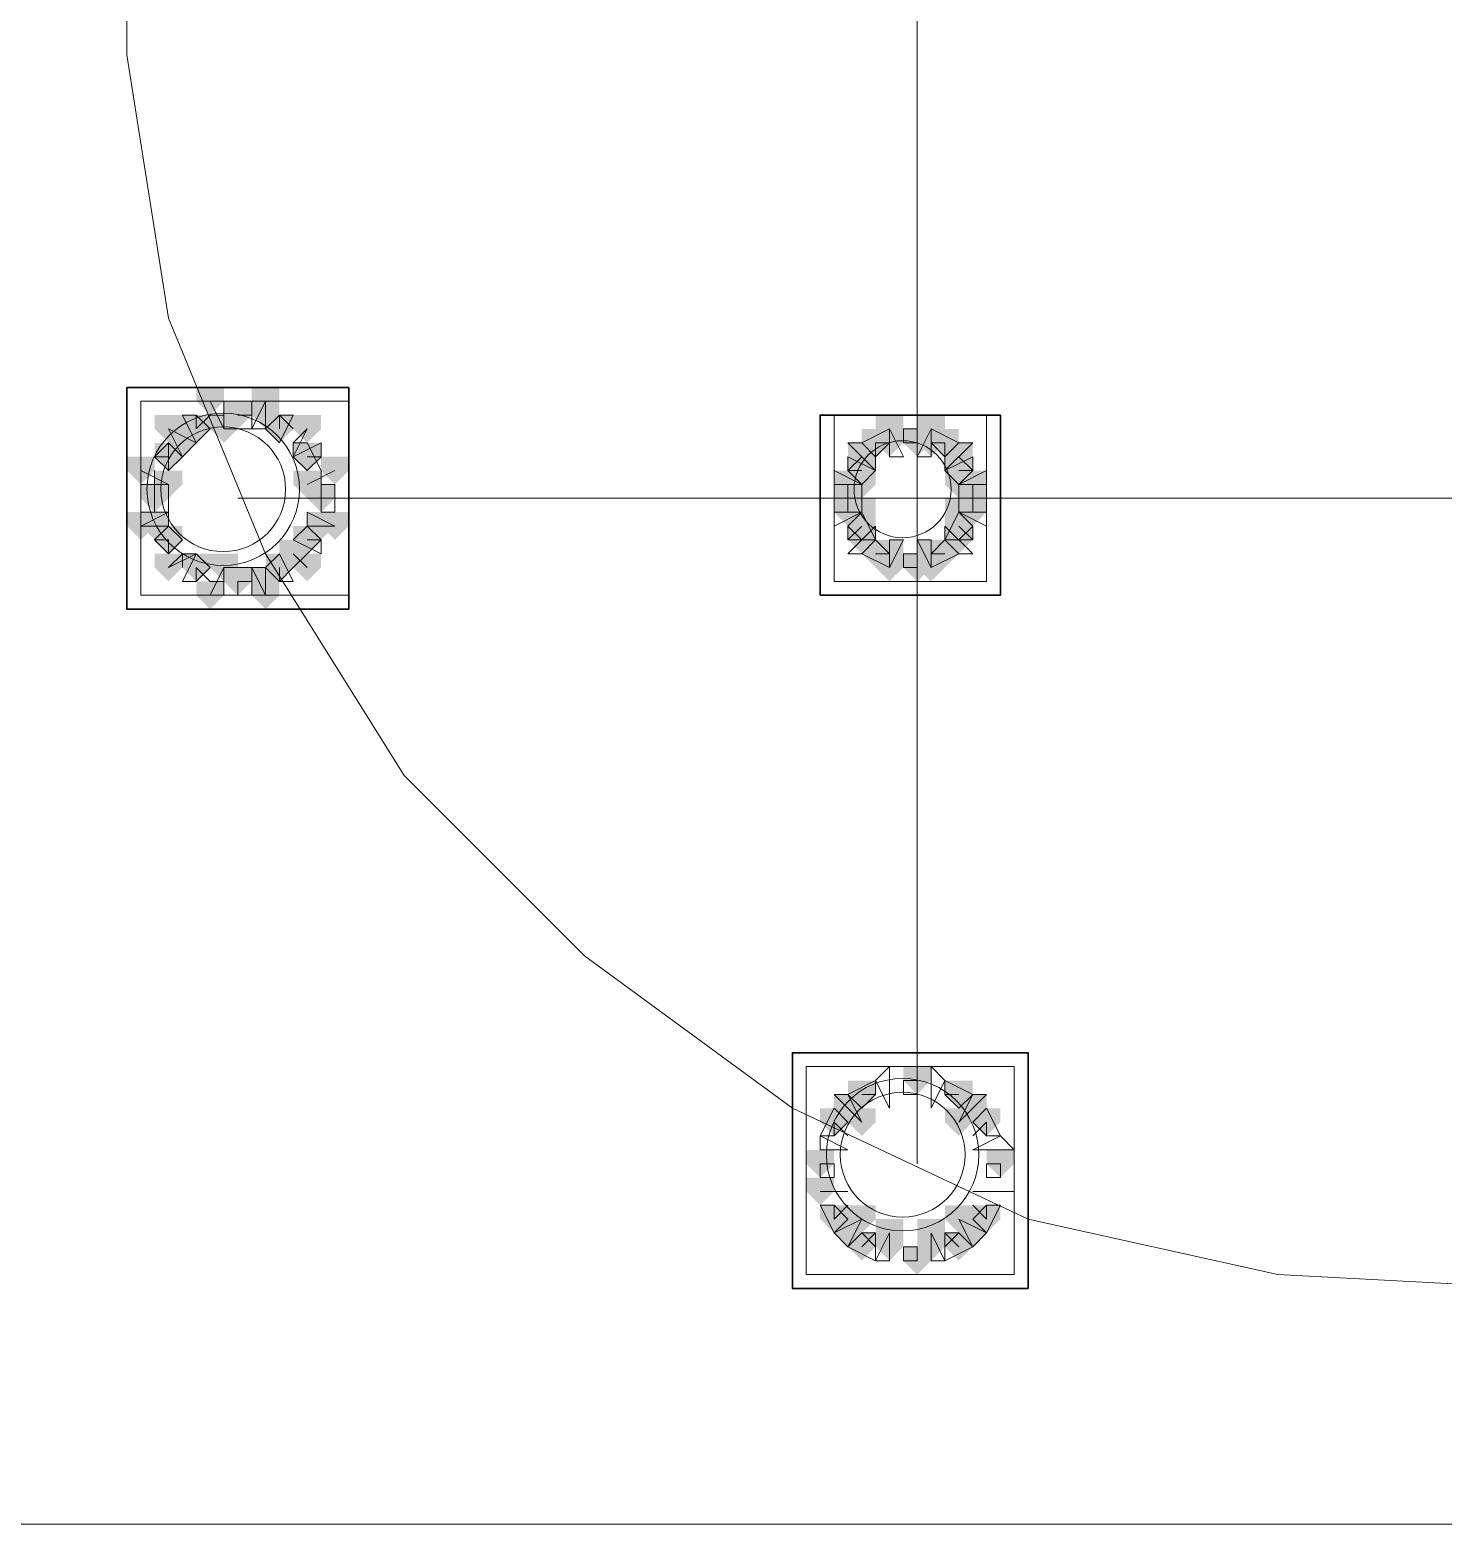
# Model space of a CAD drawing. Header units: millimetres. Extents: x 2315 to 4619, y 1334 to 1897.
# Drawn here: x 3787.65 to 3793.88, y 1534.67 to 1541.26 of the extents above; entities that cross this region are included whole.
import ezdxf

# ---------------------------------------------------------------- set-up
doc = ezdxf.new("R2010")
doc.units = ezdxf.units.MM
doc.linetypes.add('PDF_IMPORT', pattern=[1, 0.8, -0.2])
for name, color, linetype, true_color in [('PDF_10', 7, 'Continuous', 0x00b85c), ('PDF_AXIS', 7, 'Continuous', 0x00b85c), ('PDF_柱构件', 7, 'Continuous', 0x00b85c), ('PDF_转运站初步方案', 7, 'Continuous', 0x00b85c)]:
    doc.layers.add(name, color=color, linetype=linetype, true_color=true_color)
doc.layers.add('PDF_中心线层', color=1, linetype='Continuous')
doc.layers.add('PDF_粗实线层', color=7, linetype='Continuous')

msp = doc.modelspace()

# ---------------------------------------------------------------- hatches: boundary and pattern name
at = {"layer": 'PDF_10', "transparency": 33554559}
for points in [[(3788.5662, 1539.6195), (3788.5051, 1539.6195), (3788.5051, 1539.5584), (3788.5662, 1539.4974), (3788.6273, 1539.5584), (3788.6273, 1539.6195)], [(3788.5662, 1539.6195), (3788.5051, 1539.6195), (3788.5051, 1539.5584), (3788.5662, 1539.4974), (3788.6273, 1539.5584), (3788.6273, 1539.6195)], [(3788.5662, 1539.6195), (3788.5051, 1539.6195), (3788.5051, 1539.5584), (3788.5662, 1539.4974), (3788.6273, 1539.5584), (3788.6273, 1539.6195)], [(3788.383, 1539.5584), (3788.3219, 1539.5584), (3788.3219, 1539.4974), (3788.383, 1539.4363), (3788.4441, 1539.4974), (3788.4441, 1539.5584)], [(3788.383, 1539.5584), (3788.3219, 1539.5584), (3788.3219, 1539.4974), (3788.383, 1539.4363), (3788.4441, 1539.4974), (3788.4441, 1539.5584)], [(3788.7495, 1539.5584), (3788.6884, 1539.5584), (3788.6884, 1539.4974), (3788.7495, 1539.4363), (3788.8105, 1539.4974), (3788.8105, 1539.5584)], [(3788.7495, 1539.5584), (3788.6884, 1539.5584), (3788.6884, 1539.4974), (3788.7495, 1539.4363), (3788.8105, 1539.4974), (3788.8105, 1539.5584)], [(3791.376, 1539.4974), (3791.3149, 1539.4974), (3791.3149, 1539.4363), (3791.376, 1539.3752), (3791.437, 1539.4363), (3791.437, 1539.4974)], [(3791.376, 1539.4974), (3791.3149, 1539.4974), (3791.3149, 1539.4363), (3791.376, 1539.3752), (3791.437, 1539.4363), (3791.437, 1539.4974)], [(3791.5592, 1539.4974), (3791.4981, 1539.4974), (3791.4981, 1539.4363), (3791.5592, 1539.3752), (3791.6203, 1539.4363), (3791.6203, 1539.4974)], [(3791.5592, 1539.4974), (3791.4981, 1539.4974), (3791.4981, 1539.4363), (3791.5592, 1539.3752), (3791.6203, 1539.4363), (3791.6203, 1539.4974)], [(3791.6814, 1539.4974), (3791.6203, 1539.4974), (3791.6203, 1539.4363), (3791.6814, 1539.3752), (3791.7424, 1539.4363), (3791.7424, 1539.4974)], [(3791.6814, 1539.4974), (3791.6203, 1539.4974), (3791.6203, 1539.4363), (3791.6814, 1539.3752), (3791.7424, 1539.4363), (3791.7424, 1539.4974)], [(3788.2608, 1539.4363), (3788.1997, 1539.4363), (3788.1997, 1539.3752), (3788.2608, 1539.3141), (3788.3219, 1539.3752), (3788.3219, 1539.4363)], [(3788.2608, 1539.4363), (3788.1997, 1539.4363), (3788.1997, 1539.3752), (3788.2608, 1539.3141), (3788.3219, 1539.3752), (3788.3219, 1539.4363)], [(3788.8716, 1539.4363), (3788.8105, 1539.4363), (3788.8105, 1539.3752), (3788.8716, 1539.3141), (3788.9327, 1539.3752), (3788.9327, 1539.4363)], [(3788.8716, 1539.4363), (3788.8105, 1539.4363), (3788.8105, 1539.3752), (3788.8716, 1539.3141), (3788.9327, 1539.3752), (3788.9327, 1539.4363)], [(3791.3149, 1539.3752), (3791.2538, 1539.3752), (3791.2538, 1539.3141), (3791.3149, 1539.253), (3791.376, 1539.3141), (3791.376, 1539.3752)], [(3791.3149, 1539.3752), (3791.2538, 1539.3752), (3791.2538, 1539.3141), (3791.3149, 1539.253), (3791.376, 1539.3141), (3791.376, 1539.3752)], [(3791.7424, 1539.3752), (3791.6814, 1539.3752), (3791.6814, 1539.3141), (3791.7424, 1539.253), (3791.8035, 1539.3141), (3791.8035, 1539.3752)], [(3791.7424, 1539.3752), (3791.6814, 1539.3752), (3791.6814, 1539.3141), (3791.7424, 1539.253), (3791.8035, 1539.3141), (3791.8035, 1539.3752)], [(3788.1997, 1539.253), (3788.1387, 1539.253), (3788.1387, 1539.192), (3788.1997, 1539.1309), (3788.2608, 1539.192), (3788.2608, 1539.253)], [(3788.1997, 1539.253), (3788.1387, 1539.253), (3788.1387, 1539.192), (3788.1997, 1539.1309), (3788.2608, 1539.192), (3788.2608, 1539.253)], [(3788.1997, 1539.253), (3788.1387, 1539.253), (3788.1387, 1539.192), (3788.1997, 1539.1309), (3788.2608, 1539.192), (3788.2608, 1539.253)], [(3788.9327, 1539.253), (3788.8716, 1539.253), (3788.8716, 1539.192), (3788.9327, 1539.1309), (3788.9938, 1539.192), (3788.9938, 1539.253)], [(3788.9327, 1539.253), (3788.8716, 1539.253), (3788.8716, 1539.192), (3788.9327, 1539.1309), (3788.9938, 1539.192), (3788.9938, 1539.253)], [(3791.2538, 1539.253), (3791.1927, 1539.253), (3791.1927, 1539.192), (3791.2538, 1539.1309), (3791.3149, 1539.192), (3791.3149, 1539.253)], [(3791.2538, 1539.253), (3791.1927, 1539.253), (3791.1927, 1539.192), (3791.2538, 1539.1309), (3791.3149, 1539.192), (3791.3149, 1539.253)], [(3791.2538, 1539.253), (3791.1927, 1539.253), (3791.1927, 1539.192), (3791.2538, 1539.1309), (3791.3149, 1539.192), (3791.3149, 1539.253)], [(3791.8035, 1539.253), (3791.7424, 1539.253), (3791.7424, 1539.192), (3791.8035, 1539.1309), (3791.8646, 1539.192), (3791.8646, 1539.253)], [(3791.8035, 1539.253), (3791.7424, 1539.253), (3791.7424, 1539.192), (3791.8035, 1539.1309), (3791.8646, 1539.192), (3791.8646, 1539.253)], [(3791.8035, 1539.253), (3791.7424, 1539.253), (3791.7424, 1539.192), (3791.8035, 1539.1309), (3791.8646, 1539.192), (3791.8646, 1539.253)], [(3791.3149, 1539.1309), (3791.2538, 1539.1309), (3791.2538, 1539.0698), (3791.3149, 1539.0087), (3791.376, 1539.0698), (3791.376, 1539.1309)], [(3791.3149, 1539.1309), (3791.2538, 1539.1309), (3791.2538, 1539.0698), (3791.3149, 1539.0087), (3791.376, 1539.0698), (3791.376, 1539.1309)], [(3791.7424, 1539.1309), (3791.6814, 1539.1309), (3791.6814, 1539.0698), (3791.7424, 1539.0087), (3791.8035, 1539.0698), (3791.8035, 1539.1309)], [(3791.7424, 1539.1309), (3791.6814, 1539.1309), (3791.6814, 1539.0698), (3791.7424, 1539.0087), (3791.8035, 1539.0698), (3791.8035, 1539.1309)], [(3788.2608, 1539.0698), (3788.1997, 1539.0698), (3788.1997, 1539.0087), (3788.2608, 1538.9476), (3788.3219, 1539.0087), (3788.3219, 1539.0698)], [(3788.2608, 1539.0698), (3788.1997, 1539.0698), (3788.1997, 1539.0087), (3788.2608, 1538.9476), (3788.3219, 1539.0087), (3788.3219, 1539.0698)], [(3788.8716, 1539.0698), (3788.8105, 1539.0698), (3788.8105, 1539.0087), (3788.8716, 1538.9476), (3788.9327, 1539.0087), (3788.9327, 1539.0698)], [(3788.8716, 1539.0698), (3788.8105, 1539.0698), (3788.8105, 1539.0087), (3788.8716, 1538.9476), (3788.9327, 1539.0087), (3788.9327, 1539.0698)], [(3791.376, 1539.0087), (3791.3149, 1539.0087), (3791.3149, 1538.9476), (3791.376, 1538.8866), (3791.437, 1538.9476), (3791.437, 1539.0087)], [(3791.376, 1539.0087), (3791.3149, 1539.0087), (3791.3149, 1538.9476), (3791.376, 1538.8866), (3791.437, 1538.9476), (3791.437, 1539.0087)], [(3791.376, 1539.0087), (3791.3149, 1539.0087), (3791.3149, 1538.9476), (3791.376, 1538.8866), (3791.437, 1538.9476), (3791.437, 1539.0087)], [(3791.6814, 1539.0087), (3791.6203, 1539.0087), (3791.6203, 1538.9476), (3791.6814, 1538.8866), (3791.7424, 1538.9476), (3791.7424, 1539.0087)], [(3791.6814, 1539.0087), (3791.6203, 1539.0087), (3791.6203, 1538.9476), (3791.6814, 1538.8866), (3791.7424, 1538.9476), (3791.7424, 1539.0087)], [(3791.6814, 1539.0087), (3791.6203, 1539.0087), (3791.6203, 1538.9476), (3791.6814, 1538.8866), (3791.7424, 1538.9476), (3791.7424, 1539.0087)], [(3788.383, 1538.9476), (3788.3219, 1538.9476), (3788.3219, 1538.8866), (3788.383, 1538.8255), (3788.4441, 1538.8866), (3788.4441, 1538.9476)], [(3788.383, 1538.9476), (3788.3219, 1538.9476), (3788.3219, 1538.8866), (3788.383, 1538.8255), (3788.4441, 1538.8866), (3788.4441, 1538.9476)], [(3788.7495, 1538.9476), (3788.6884, 1538.9476), (3788.6884, 1538.8866), (3788.7495, 1538.8255), (3788.8105, 1538.8866), (3788.8105, 1538.9476)], [(3788.7495, 1538.9476), (3788.6884, 1538.9476), (3788.6884, 1538.8866), (3788.7495, 1538.8255), (3788.8105, 1538.8866), (3788.8105, 1538.9476)], [(3791.5592, 1538.9476), (3791.4981, 1538.9476), (3791.4981, 1538.8866), (3791.5592, 1538.8255), (3791.6203, 1538.8866), (3791.6203, 1538.9476)], [(3791.5592, 1538.9476), (3791.4981, 1538.9476), (3791.4981, 1538.8866), (3791.5592, 1538.8255), (3791.6203, 1538.8866), (3791.6203, 1538.9476)], [(3788.5662, 1538.8866), (3788.5051, 1538.8866), (3788.5051, 1538.8255), (3788.5662, 1538.7644), (3788.6273, 1538.8255), (3788.6273, 1538.8866)], [(3788.5662, 1538.8866), (3788.5051, 1538.8866), (3788.5051, 1538.8255), (3788.5662, 1538.7644), (3788.6273, 1538.8255), (3788.6273, 1538.8866)], [(3791.3149, 1536.6265), (3791.2538, 1536.6265), (3791.2538, 1536.5655), (3791.3149, 1536.5044), (3791.376, 1536.5655), (3791.376, 1536.6265)], [(3791.3149, 1536.6265), (3791.2538, 1536.6265), (3791.2538, 1536.5655), (3791.3149, 1536.5044), (3791.376, 1536.5655), (3791.376, 1536.6265)], [(3791.5592, 1536.6876), (3791.4981, 1536.6876), (3791.4981, 1536.6265), (3791.5592, 1536.5655), (3791.6203, 1536.6265), (3791.6203, 1536.6876)], [(3791.5592, 1536.6876), (3791.4981, 1536.6876), (3791.4981, 1536.6265), (3791.5592, 1536.5655), (3791.6203, 1536.6265), (3791.6203, 1536.6876)], [(3791.7424, 1536.6265), (3791.6814, 1536.6265), (3791.6814, 1536.5655), (3791.7424, 1536.5044), (3791.8035, 1536.5655), (3791.8035, 1536.6265)], [(3791.7424, 1536.6265), (3791.6814, 1536.6265), (3791.6814, 1536.5655), (3791.7424, 1536.5044), (3791.8035, 1536.5655), (3791.8035, 1536.6265)], [(3791.1927, 1536.5044), (3791.1316, 1536.5044), (3791.1316, 1536.4433), (3791.1927, 1536.3822), (3791.2538, 1536.4433), (3791.2538, 1536.5044)], [(3791.1927, 1536.5044), (3791.1316, 1536.5044), (3791.1316, 1536.4433), (3791.1927, 1536.3822), (3791.2538, 1536.4433), (3791.2538, 1536.5044)], [(3791.8646, 1536.5044), (3791.8035, 1536.5044), (3791.8035, 1536.4433), (3791.8646, 1536.3822), (3791.9257, 1536.4433), (3791.9257, 1536.5044)], [(3791.8646, 1536.5044), (3791.8035, 1536.5044), (3791.8035, 1536.4433), (3791.8646, 1536.3822), (3791.9257, 1536.4433), (3791.9257, 1536.5044)], [(3791.1316, 1536.3211), (3791.0705, 1536.3211), (3791.0705, 1536.2601), (3791.1316, 1536.199), (3791.1927, 1536.2601), (3791.1927, 1536.3211)], [(3791.1316, 1536.3211), (3791.0705, 1536.3211), (3791.0705, 1536.2601), (3791.1316, 1536.199), (3791.1927, 1536.2601), (3791.1927, 1536.3211)], [(3791.9257, 1536.3211), (3791.8646, 1536.3211), (3791.8646, 1536.2601), (3791.9257, 1536.199), (3791.9868, 1536.2601), (3791.9868, 1536.3211)], [(3791.9257, 1536.3211), (3791.8646, 1536.3211), (3791.8646, 1536.2601), (3791.9257, 1536.199), (3791.9868, 1536.2601), (3791.9868, 1536.3211)], [(3791.1927, 1536.0768), (3791.1316, 1536.0768), (3791.1316, 1536.0157), (3791.1927, 1535.9547), (3791.2538, 1536.0157), (3791.2538, 1536.0768)], [(3791.1927, 1536.0768), (3791.1316, 1536.0768), (3791.1316, 1536.0157), (3791.1927, 1535.9547), (3791.2538, 1536.0157), (3791.2538, 1536.0768)], [(3791.8646, 1536.0768), (3791.8035, 1536.0768), (3791.8035, 1536.0157), (3791.8646, 1535.9547), (3791.9257, 1536.0157), (3791.9257, 1536.0768)], [(3791.8646, 1536.0768), (3791.8035, 1536.0768), (3791.8035, 1536.0157), (3791.8646, 1535.9547), (3791.9257, 1536.0157), (3791.9257, 1536.0768)], [(3791.3149, 1535.9547), (3791.2538, 1535.9547), (3791.2538, 1535.8936), (3791.3149, 1535.8325), (3791.376, 1535.8936), (3791.376, 1535.9547)], [(3791.3149, 1535.9547), (3791.2538, 1535.9547), (3791.2538, 1535.8936), (3791.3149, 1535.8325), (3791.376, 1535.8936), (3791.376, 1535.9547)], [(3791.7424, 1535.9547), (3791.6814, 1535.9547), (3791.6814, 1535.8936), (3791.7424, 1535.8325), (3791.8035, 1535.8936), (3791.8035, 1535.9547)], [(3791.7424, 1535.9547), (3791.6814, 1535.9547), (3791.6814, 1535.8936), (3791.7424, 1535.8325), (3791.8035, 1535.8936), (3791.8035, 1535.9547)], [(3791.5592, 1535.8936), (3791.4981, 1535.8936), (3791.4981, 1535.8325), (3791.5592, 1535.7714), (3791.6203, 1535.8325), (3791.6203, 1535.8936)], [(3791.5592, 1535.8936), (3791.4981, 1535.8936), (3791.4981, 1535.8325), (3791.5592, 1535.7714), (3791.6203, 1535.8325), (3791.6203, 1535.8936)]]:
    msp.add_hatch(color=6, dxfattribs=at).paths.add_polyline_path(points)
at = {"layer": 'PDF_柱构件', "transparency": 33554559}
for points in [[(3788.4441, 1539.6806), (3788.383, 1539.6806), (3788.383, 1539.6195), (3788.4441, 1539.5584), (3788.5051, 1539.6195), (3788.5051, 1539.6806)], [(3788.6884, 1539.6806), (3788.6273, 1539.6806), (3788.6273, 1539.6195), (3788.6884, 1539.5584), (3788.7495, 1539.6195), (3788.7495, 1539.6806)], [(3788.6884, 1539.6195), (3788.6273, 1539.6195), (3788.6273, 1539.5584), (3788.6884, 1539.4974), (3788.7495, 1539.5584), (3788.7495, 1539.6195)], [(3788.2608, 1539.5584), (3788.1997, 1539.5584), (3788.1997, 1539.4974), (3788.2608, 1539.4363), (3788.3219, 1539.4974), (3788.3219, 1539.5584)], [(3788.5051, 1539.5584), (3788.4441, 1539.5584), (3788.4441, 1539.4974), (3788.5051, 1539.4363), (3788.5662, 1539.4974), (3788.5662, 1539.5584)], [(3788.8716, 1539.5584), (3788.8105, 1539.5584), (3788.8105, 1539.4974), (3788.8716, 1539.4363), (3788.9327, 1539.4974), (3788.9327, 1539.5584)], [(3791.437, 1539.5584), (3791.376, 1539.5584), (3791.376, 1539.4974), (3791.437, 1539.4363), (3791.4981, 1539.4974), (3791.4981, 1539.5584)], [(3791.6203, 1539.5584), (3791.5592, 1539.5584), (3791.5592, 1539.4974), (3791.6203, 1539.4363), (3791.6814, 1539.4974), (3791.6814, 1539.5584)], [(3788.3219, 1539.4974), (3788.2608, 1539.4974), (3788.2608, 1539.4363), (3788.3219, 1539.3752), (3788.383, 1539.4363), (3788.383, 1539.4974)], [(3791.437, 1539.4974), (3791.376, 1539.4974), (3791.376, 1539.4363), (3791.437, 1539.3752), (3791.4981, 1539.4363), (3791.4981, 1539.4974)], [(3791.6203, 1539.4974), (3791.5592, 1539.4974), (3791.5592, 1539.4363), (3791.6203, 1539.3752), (3791.6814, 1539.4363), (3791.6814, 1539.4974)], [(3791.3149, 1539.4363), (3791.2538, 1539.4363), (3791.2538, 1539.3752), (3791.3149, 1539.3141), (3791.376, 1539.3752), (3791.376, 1539.4363)], [(3791.7424, 1539.4363), (3791.6814, 1539.4363), (3791.6814, 1539.3752), (3791.7424, 1539.3141), (3791.8035, 1539.3752), (3791.8035, 1539.4363)], [(3788.1387, 1539.3752), (3788.0776, 1539.3752), (3788.0776, 1539.3141), (3788.1387, 1539.253), (3788.1997, 1539.3141), (3788.1997, 1539.3752)], [(3788.9938, 1539.3752), (3788.9327, 1539.3752), (3788.9327, 1539.3141), (3788.9938, 1539.253), (3789.0549, 1539.3141), (3789.0549, 1539.3752)], [(3788.2608, 1539.3141), (3788.1997, 1539.3141), (3788.1997, 1539.253), (3788.2608, 1539.192), (3788.3219, 1539.253), (3788.3219, 1539.3141)], [(3788.8716, 1539.3141), (3788.8105, 1539.3141), (3788.8105, 1539.253), (3788.8716, 1539.192), (3788.9327, 1539.253), (3788.9327, 1539.3141)], [(3791.2538, 1539.3141), (3791.1927, 1539.3141), (3791.1927, 1539.253), (3791.2538, 1539.192), (3791.3149, 1539.253), (3791.3149, 1539.3141)], [(3791.3149, 1539.3141), (3791.2538, 1539.3141), (3791.2538, 1539.253), (3791.3149, 1539.192), (3791.376, 1539.253), (3791.376, 1539.3141)], [(3791.7424, 1539.3141), (3791.6814, 1539.3141), (3791.6814, 1539.253), (3791.7424, 1539.192), (3791.8035, 1539.253), (3791.8035, 1539.3141)], [(3791.8035, 1539.3141), (3791.7424, 1539.3141), (3791.7424, 1539.253), (3791.8035, 1539.192), (3791.8646, 1539.253), (3791.8646, 1539.3141)], [(3791.2538, 1539.192), (3791.1927, 1539.192), (3791.1927, 1539.1309), (3791.2538, 1539.0698), (3791.3149, 1539.1309), (3791.3149, 1539.192)], [(3791.3149, 1539.192), (3791.2538, 1539.192), (3791.2538, 1539.1309), (3791.3149, 1539.0698), (3791.376, 1539.1309), (3791.376, 1539.192)], [(3791.7424, 1539.192), (3791.6814, 1539.192), (3791.6814, 1539.1309), (3791.7424, 1539.0698), (3791.8035, 1539.1309), (3791.8035, 1539.192)], [(3791.8035, 1539.192), (3791.7424, 1539.192), (3791.7424, 1539.1309), (3791.8035, 1539.0698), (3791.8646, 1539.1309), (3791.8646, 1539.192)], [(3788.1387, 1539.1309), (3788.0776, 1539.1309), (3788.0776, 1539.0698), (3788.1387, 1539.0087), (3788.1997, 1539.0698), (3788.1997, 1539.1309)], [(3788.1997, 1539.1309), (3788.1387, 1539.1309), (3788.1387, 1539.0698), (3788.1997, 1539.0087), (3788.2608, 1539.0698), (3788.2608, 1539.1309)], [(3788.9327, 1539.1309), (3788.8716, 1539.1309), (3788.8716, 1539.0698), (3788.9327, 1539.0087), (3788.9938, 1539.0698), (3788.9938, 1539.1309)], [(3788.9938, 1539.1309), (3788.9327, 1539.1309), (3788.9327, 1539.0698), (3788.9938, 1539.0087), (3789.0549, 1539.0698), (3789.0549, 1539.1309)], [(3791.3149, 1539.0698), (3791.2538, 1539.0698), (3791.2538, 1539.0087), (3791.3149, 1538.9476), (3791.376, 1539.0087), (3791.376, 1539.0698)], [(3791.7424, 1539.0698), (3791.6814, 1539.0698), (3791.6814, 1539.0087), (3791.7424, 1538.9476), (3791.8035, 1539.0087), (3791.8035, 1539.0698)], [(3788.8105, 1539.0087), (3788.7495, 1539.0087), (3788.7495, 1538.9476), (3788.8105, 1538.8866), (3788.8716, 1538.9476), (3788.8716, 1539.0087)], [(3791.437, 1539.0087), (3791.376, 1539.0087), (3791.376, 1538.9476), (3791.437, 1538.8866), (3791.4981, 1538.9476), (3791.4981, 1539.0087)], [(3791.6203, 1539.0087), (3791.5592, 1539.0087), (3791.5592, 1538.9476), (3791.6203, 1538.8866), (3791.6814, 1538.9476), (3791.6814, 1539.0087)], [(3788.2608, 1538.9476), (3788.1997, 1538.9476), (3788.1997, 1538.8866), (3788.2608, 1538.8255), (3788.3219, 1538.8866), (3788.3219, 1538.9476)], [(3788.5051, 1538.9476), (3788.4441, 1538.9476), (3788.4441, 1538.8866), (3788.5051, 1538.8255), (3788.5662, 1538.8866), (3788.5662, 1538.9476)], [(3788.8716, 1538.9476), (3788.8105, 1538.9476), (3788.8105, 1538.8866), (3788.8716, 1538.8255), (3788.9327, 1538.8866), (3788.9327, 1538.9476)], [(3791.437, 1538.9476), (3791.376, 1538.9476), (3791.376, 1538.8866), (3791.437, 1538.8255), (3791.4981, 1538.8866), (3791.4981, 1538.9476)], [(3791.6203, 1538.9476), (3791.5592, 1538.9476), (3791.5592, 1538.8866), (3791.6203, 1538.8255), (3791.6814, 1538.8866), (3791.6814, 1538.9476)], [(3788.6884, 1538.8866), (3788.6273, 1538.8866), (3788.6273, 1538.8255), (3788.6884, 1538.7644), (3788.7495, 1538.8255), (3788.7495, 1538.8866)], [(3788.4441, 1538.8255), (3788.383, 1538.8255), (3788.383, 1538.7644), (3788.4441, 1538.7033), (3788.5051, 1538.7644), (3788.5051, 1538.8255)], [(3788.6884, 1538.8255), (3788.6273, 1538.8255), (3788.6273, 1538.7644), (3788.6884, 1538.7033), (3788.7495, 1538.7644), (3788.7495, 1538.8255)], [(3791.2538, 1536.5655), (3791.1927, 1536.5655), (3791.1927, 1536.5044), (3791.2538, 1536.4433), (3791.3149, 1536.5044), (3791.3149, 1536.5655)], [(3791.8035, 1536.5655), (3791.7424, 1536.5655), (3791.7424, 1536.5044), (3791.8035, 1536.4433), (3791.8646, 1536.5044), (3791.8646, 1536.5655)], [(3791.3149, 1536.5044), (3791.2538, 1536.5044), (3791.2538, 1536.4433), (3791.3149, 1536.3822), (3791.376, 1536.4433), (3791.376, 1536.5044)], [(3791.7424, 1536.5044), (3791.6814, 1536.5044), (3791.6814, 1536.4433), (3791.7424, 1536.3822), (3791.8035, 1536.4433), (3791.8035, 1536.5044)], [(3791.1316, 1536.199), (3791.0705, 1536.199), (3791.0705, 1536.1379), (3791.1316, 1536.0768), (3791.1927, 1536.1379), (3791.1927, 1536.199)], [(3791.3149, 1536.0768), (3791.2538, 1536.0768), (3791.2538, 1536.0157), (3791.3149, 1535.9547), (3791.376, 1536.0157), (3791.376, 1536.0768)], [(3791.7424, 1536.0768), (3791.6814, 1536.0768), (3791.6814, 1536.0157), (3791.7424, 1535.9547), (3791.8035, 1536.0157), (3791.8035, 1536.0768)], [(3791.2538, 1536.0157), (3791.1927, 1536.0157), (3791.1927, 1535.9547), (3791.2538, 1535.8936), (3791.3149, 1535.9547), (3791.3149, 1536.0157)], [(3791.437, 1536.0157), (3791.376, 1536.0157), (3791.376, 1535.9547), (3791.437, 1535.8936), (3791.4981, 1535.9547), (3791.4981, 1536.0157)], [(3791.6203, 1536.0157), (3791.5592, 1536.0157), (3791.5592, 1535.9547), (3791.6203, 1535.8936), (3791.6814, 1535.9547), (3791.6814, 1536.0157)], [(3791.8035, 1536.0157), (3791.7424, 1536.0157), (3791.7424, 1535.9547), (3791.8035, 1535.8936), (3791.8646, 1535.9547), (3791.8646, 1536.0157)], [(3791.437, 1535.9547), (3791.376, 1535.9547), (3791.376, 1535.8936), (3791.437, 1535.8325), (3791.4981, 1535.8936), (3791.4981, 1535.9547)], [(3791.6203, 1535.9547), (3791.5592, 1535.9547), (3791.5592, 1535.8936), (3791.6203, 1535.8325), (3791.6814, 1535.8936), (3791.6814, 1535.9547)]]:
    msp.add_hatch(color=6, dxfattribs=at).paths.add_polyline_path(points)
at = {"layer": 'PDF_转运站初步方案', "transparency": 33554559}
for points in [[(3788.5662, 1539.6195), (3788.5051, 1539.6195), (3788.5051, 1539.5584), (3788.5662, 1539.4974), (3788.6273, 1539.5584), (3788.6273, 1539.6195)], [(3788.5662, 1539.6195), (3788.5051, 1539.6195), (3788.5051, 1539.5584), (3788.5662, 1539.4974), (3788.6273, 1539.5584), (3788.6273, 1539.6195)], [(3788.383, 1539.5584), (3788.3219, 1539.5584), (3788.3219, 1539.4974), (3788.383, 1539.4363), (3788.4441, 1539.4974), (3788.4441, 1539.5584)], [(3788.383, 1539.5584), (3788.3219, 1539.5584), (3788.3219, 1539.4974), (3788.383, 1539.4363), (3788.4441, 1539.4974), (3788.4441, 1539.5584)], [(3788.7495, 1539.5584), (3788.6884, 1539.5584), (3788.6884, 1539.4974), (3788.7495, 1539.4363), (3788.8105, 1539.4974), (3788.8105, 1539.5584)], [(3788.7495, 1539.5584), (3788.6884, 1539.5584), (3788.6884, 1539.4974), (3788.7495, 1539.4363), (3788.8105, 1539.4974), (3788.8105, 1539.5584)], [(3791.376, 1539.4974), (3791.3149, 1539.4974), (3791.3149, 1539.4363), (3791.376, 1539.3752), (3791.437, 1539.4363), (3791.437, 1539.4974)], [(3791.376, 1539.4974), (3791.3149, 1539.4974), (3791.3149, 1539.4363), (3791.376, 1539.3752), (3791.437, 1539.4363), (3791.437, 1539.4974)], [(3791.5592, 1539.4974), (3791.4981, 1539.4974), (3791.4981, 1539.4363), (3791.5592, 1539.3752), (3791.6203, 1539.4363), (3791.6203, 1539.4974)], [(3791.5592, 1539.4974), (3791.4981, 1539.4974), (3791.4981, 1539.4363), (3791.5592, 1539.3752), (3791.6203, 1539.4363), (3791.6203, 1539.4974)], [(3791.6814, 1539.4974), (3791.6203, 1539.4974), (3791.6203, 1539.4363), (3791.6814, 1539.3752), (3791.7424, 1539.4363), (3791.7424, 1539.4974)], [(3791.6814, 1539.4974), (3791.6203, 1539.4974), (3791.6203, 1539.4363), (3791.6814, 1539.3752), (3791.7424, 1539.4363), (3791.7424, 1539.4974)], [(3788.2608, 1539.4363), (3788.1997, 1539.4363), (3788.1997, 1539.3752), (3788.2608, 1539.3141), (3788.3219, 1539.3752), (3788.3219, 1539.4363)], [(3788.2608, 1539.4363), (3788.1997, 1539.4363), (3788.1997, 1539.3752), (3788.2608, 1539.3141), (3788.3219, 1539.3752), (3788.3219, 1539.4363)], [(3788.8716, 1539.4363), (3788.8105, 1539.4363), (3788.8105, 1539.3752), (3788.8716, 1539.3141), (3788.9327, 1539.3752), (3788.9327, 1539.4363)], [(3788.8716, 1539.4363), (3788.8105, 1539.4363), (3788.8105, 1539.3752), (3788.8716, 1539.3141), (3788.9327, 1539.3752), (3788.9327, 1539.4363)], [(3791.3149, 1539.3752), (3791.2538, 1539.3752), (3791.2538, 1539.3141), (3791.3149, 1539.253), (3791.376, 1539.3141), (3791.376, 1539.3752)], [(3791.3149, 1539.3752), (3791.2538, 1539.3752), (3791.2538, 1539.3141), (3791.3149, 1539.253), (3791.376, 1539.3141), (3791.376, 1539.3752)], [(3791.7424, 1539.3752), (3791.6814, 1539.3752), (3791.6814, 1539.3141), (3791.7424, 1539.253), (3791.8035, 1539.3141), (3791.8035, 1539.3752)], [(3791.7424, 1539.3752), (3791.6814, 1539.3752), (3791.6814, 1539.3141), (3791.7424, 1539.253), (3791.8035, 1539.3141), (3791.8035, 1539.3752)], [(3788.1997, 1539.253), (3788.1387, 1539.253), (3788.1387, 1539.192), (3788.1997, 1539.1309), (3788.2608, 1539.192), (3788.2608, 1539.253)], [(3788.1997, 1539.253), (3788.1387, 1539.253), (3788.1387, 1539.192), (3788.1997, 1539.1309), (3788.2608, 1539.192), (3788.2608, 1539.253)], [(3788.9327, 1539.253), (3788.8716, 1539.253), (3788.8716, 1539.192), (3788.9327, 1539.1309), (3788.9938, 1539.192), (3788.9938, 1539.253)], [(3788.9327, 1539.253), (3788.8716, 1539.253), (3788.8716, 1539.192), (3788.9327, 1539.1309), (3788.9938, 1539.192), (3788.9938, 1539.253)], [(3791.2538, 1539.253), (3791.1927, 1539.253), (3791.1927, 1539.192), (3791.2538, 1539.1309), (3791.3149, 1539.192), (3791.3149, 1539.253)], [(3791.2538, 1539.253), (3791.1927, 1539.253), (3791.1927, 1539.192), (3791.2538, 1539.1309), (3791.3149, 1539.192), (3791.3149, 1539.253)], [(3791.8035, 1539.253), (3791.7424, 1539.253), (3791.7424, 1539.192), (3791.8035, 1539.1309), (3791.8646, 1539.192), (3791.8646, 1539.253)], [(3791.8035, 1539.253), (3791.7424, 1539.253), (3791.7424, 1539.192), (3791.8035, 1539.1309), (3791.8646, 1539.192), (3791.8646, 1539.253)], [(3791.3149, 1539.1309), (3791.2538, 1539.1309), (3791.2538, 1539.0698), (3791.3149, 1539.0087), (3791.376, 1539.0698), (3791.376, 1539.1309)], [(3791.3149, 1539.1309), (3791.2538, 1539.1309), (3791.2538, 1539.0698), (3791.3149, 1539.0087), (3791.376, 1539.0698), (3791.376, 1539.1309)], [(3791.7424, 1539.1309), (3791.6814, 1539.1309), (3791.6814, 1539.0698), (3791.7424, 1539.0087), (3791.8035, 1539.0698), (3791.8035, 1539.1309)], [(3791.7424, 1539.1309), (3791.6814, 1539.1309), (3791.6814, 1539.0698), (3791.7424, 1539.0087), (3791.8035, 1539.0698), (3791.8035, 1539.1309)], [(3788.2608, 1539.0698), (3788.1997, 1539.0698), (3788.1997, 1539.0087), (3788.2608, 1538.9476), (3788.3219, 1539.0087), (3788.3219, 1539.0698)], [(3788.2608, 1539.0698), (3788.1997, 1539.0698), (3788.1997, 1539.0087), (3788.2608, 1538.9476), (3788.3219, 1539.0087), (3788.3219, 1539.0698)], [(3788.8716, 1539.0698), (3788.8105, 1539.0698), (3788.8105, 1539.0087), (3788.8716, 1538.9476), (3788.9327, 1539.0087), (3788.9327, 1539.0698)], [(3788.8716, 1539.0698), (3788.8105, 1539.0698), (3788.8105, 1539.0087), (3788.8716, 1538.9476), (3788.9327, 1539.0087), (3788.9327, 1539.0698)], [(3791.376, 1539.0087), (3791.3149, 1539.0087), (3791.3149, 1538.9476), (3791.376, 1538.8866), (3791.437, 1538.9476), (3791.437, 1539.0087)], [(3791.376, 1539.0087), (3791.3149, 1539.0087), (3791.3149, 1538.9476), (3791.376, 1538.8866), (3791.437, 1538.9476), (3791.437, 1539.0087)], [(3791.6814, 1539.0087), (3791.6203, 1539.0087), (3791.6203, 1538.9476), (3791.6814, 1538.8866), (3791.7424, 1538.9476), (3791.7424, 1539.0087)], [(3791.6814, 1539.0087), (3791.6203, 1539.0087), (3791.6203, 1538.9476), (3791.6814, 1538.8866), (3791.7424, 1538.9476), (3791.7424, 1539.0087)], [(3788.383, 1538.9476), (3788.3219, 1538.9476), (3788.3219, 1538.8866), (3788.383, 1538.8255), (3788.4441, 1538.8866), (3788.4441, 1538.9476)], [(3788.383, 1538.9476), (3788.3219, 1538.9476), (3788.3219, 1538.8866), (3788.383, 1538.8255), (3788.4441, 1538.8866), (3788.4441, 1538.9476)], [(3788.7495, 1538.9476), (3788.6884, 1538.9476), (3788.6884, 1538.8866), (3788.7495, 1538.8255), (3788.8105, 1538.8866), (3788.8105, 1538.9476)], [(3788.7495, 1538.9476), (3788.6884, 1538.9476), (3788.6884, 1538.8866), (3788.7495, 1538.8255), (3788.8105, 1538.8866), (3788.8105, 1538.9476)], [(3791.5592, 1538.9476), (3791.4981, 1538.9476), (3791.4981, 1538.8866), (3791.5592, 1538.8255), (3791.6203, 1538.8866), (3791.6203, 1538.9476)], [(3791.5592, 1538.9476), (3791.4981, 1538.9476), (3791.4981, 1538.8866), (3791.5592, 1538.8255), (3791.6203, 1538.8866), (3791.6203, 1538.9476)], [(3788.5662, 1538.8866), (3788.5051, 1538.8866), (3788.5051, 1538.8255), (3788.5662, 1538.7644), (3788.6273, 1538.8255), (3788.6273, 1538.8866)], [(3788.5662, 1538.8866), (3788.5051, 1538.8866), (3788.5051, 1538.8255), (3788.5662, 1538.7644), (3788.6273, 1538.8255), (3788.6273, 1538.8866)], [(3791.3149, 1536.6265), (3791.2538, 1536.6265), (3791.2538, 1536.5655), (3791.3149, 1536.5044), (3791.376, 1536.5655), (3791.376, 1536.6265)], [(3791.3149, 1536.6265), (3791.2538, 1536.6265), (3791.2538, 1536.5655), (3791.3149, 1536.5044), (3791.376, 1536.5655), (3791.376, 1536.6265)], [(3791.5592, 1536.6876), (3791.4981, 1536.6876), (3791.4981, 1536.6265), (3791.5592, 1536.5655), (3791.6203, 1536.6265), (3791.6203, 1536.6876)], [(3791.5592, 1536.6876), (3791.4981, 1536.6876), (3791.4981, 1536.6265), (3791.5592, 1536.5655), (3791.6203, 1536.6265), (3791.6203, 1536.6876)], [(3791.7424, 1536.6265), (3791.6814, 1536.6265), (3791.6814, 1536.5655), (3791.7424, 1536.5044), (3791.8035, 1536.5655), (3791.8035, 1536.6265)], [(3791.7424, 1536.6265), (3791.6814, 1536.6265), (3791.6814, 1536.5655), (3791.7424, 1536.5044), (3791.8035, 1536.5655), (3791.8035, 1536.6265)], [(3791.1927, 1536.5044), (3791.1316, 1536.5044), (3791.1316, 1536.4433), (3791.1927, 1536.3822), (3791.2538, 1536.4433), (3791.2538, 1536.5044)], [(3791.1927, 1536.5044), (3791.1316, 1536.5044), (3791.1316, 1536.4433), (3791.1927, 1536.3822), (3791.2538, 1536.4433), (3791.2538, 1536.5044)], [(3791.8646, 1536.5044), (3791.8035, 1536.5044), (3791.8035, 1536.4433), (3791.8646, 1536.3822), (3791.9257, 1536.4433), (3791.9257, 1536.5044)], [(3791.8646, 1536.5044), (3791.8035, 1536.5044), (3791.8035, 1536.4433), (3791.8646, 1536.3822), (3791.9257, 1536.4433), (3791.9257, 1536.5044)], [(3791.1316, 1536.3211), (3791.0705, 1536.3211), (3791.0705, 1536.2601), (3791.1316, 1536.199), (3791.1927, 1536.2601), (3791.1927, 1536.3211)], [(3791.1316, 1536.3211), (3791.0705, 1536.3211), (3791.0705, 1536.2601), (3791.1316, 1536.199), (3791.1927, 1536.2601), (3791.1927, 1536.3211)], [(3791.9257, 1536.3211), (3791.8646, 1536.3211), (3791.8646, 1536.2601), (3791.9257, 1536.199), (3791.9868, 1536.2601), (3791.9868, 1536.3211)], [(3791.9257, 1536.3211), (3791.8646, 1536.3211), (3791.8646, 1536.2601), (3791.9257, 1536.199), (3791.9868, 1536.2601), (3791.9868, 1536.3211)], [(3791.1927, 1536.0768), (3791.1316, 1536.0768), (3791.1316, 1536.0157), (3791.1927, 1535.9547), (3791.2538, 1536.0157), (3791.2538, 1536.0768)], [(3791.1927, 1536.0768), (3791.1316, 1536.0768), (3791.1316, 1536.0157), (3791.1927, 1535.9547), (3791.2538, 1536.0157), (3791.2538, 1536.0768)], [(3791.8646, 1536.0768), (3791.8035, 1536.0768), (3791.8035, 1536.0157), (3791.8646, 1535.9547), (3791.9257, 1536.0157), (3791.9257, 1536.0768)], [(3791.8646, 1536.0768), (3791.8035, 1536.0768), (3791.8035, 1536.0157), (3791.8646, 1535.9547), (3791.9257, 1536.0157), (3791.9257, 1536.0768)], [(3791.3149, 1535.9547), (3791.2538, 1535.9547), (3791.2538, 1535.8936), (3791.3149, 1535.8325), (3791.376, 1535.8936), (3791.376, 1535.9547)], [(3791.3149, 1535.9547), (3791.2538, 1535.9547), (3791.2538, 1535.8936), (3791.3149, 1535.8325), (3791.376, 1535.8936), (3791.376, 1535.9547)], [(3791.7424, 1535.9547), (3791.6814, 1535.9547), (3791.6814, 1535.8936), (3791.7424, 1535.8325), (3791.8035, 1535.8936), (3791.8035, 1535.9547)], [(3791.7424, 1535.9547), (3791.6814, 1535.9547), (3791.6814, 1535.8936), (3791.7424, 1535.8325), (3791.8035, 1535.8936), (3791.8035, 1535.9547)], [(3791.5592, 1535.8936), (3791.4981, 1535.8936), (3791.4981, 1535.8325), (3791.5592, 1535.7714), (3791.6203, 1535.8325), (3791.6203, 1535.8936)], [(3791.5592, 1535.8936), (3791.4981, 1535.8936), (3791.4981, 1535.8325), (3791.5592, 1535.7714), (3791.6203, 1535.8325), (3791.6203, 1535.8936)]]:
    msp.add_hatch(color=6, dxfattribs=at).paths.add_polyline_path(points)

# ---------------------------------------------------------------- linework, layer by layer
at = {"layer": 'PDF_10', "color": 6, "lineweight": 18}
for points in [[(3788.4441, 1539.5584), (3788.383, 1539.4974), (3788.383, 1539.5584)], [(3788.6273, 1539.5584), (3788.5662, 1539.5584)], [(3788.8105, 1539.4974), (3788.7495, 1539.5584), (3788.7495, 1539.4974)], [(3791.5592, 1539.4974), (3791.5592, 1539.4363), (3791.4981, 1539.4363)], [(3788.2608, 1539.4363), (3788.2608, 1539.3141)], [(3788.9327, 1539.3141), (3788.8716, 1539.4363)], [(3791.437, 1539.4363), (3791.376, 1539.4363), (3791.376, 1539.3752)], [(3791.6814, 1539.3752), (3791.6814, 1539.4363), (3791.6203, 1539.4363)], [(3788.2608, 1539.3752), (3788.1997, 1539.3752)], [(3788.8716, 1539.3752), (3788.9327, 1539.3752)], [(3791.3149, 1539.3752), (3791.2538, 1539.3141), (3791.3149, 1539.3141)], [(3791.7424, 1539.3141), (3791.8035, 1539.3141), (3791.7424, 1539.3752)], [(3788.1997, 1539.253), (3788.1997, 1539.1309)], [(3788.9327, 1539.1309), (3788.9327, 1539.253)], [(3788.9327, 1539.192), (3788.9938, 1539.192)], [(3791.2538, 1539.253), (3791.2538, 1539.1309)], [(3791.8035, 1539.1309), (3791.8035, 1539.253)], [(3791.2538, 1539.0698), (3791.3149, 1539.0087)], [(3791.3149, 1539.0698), (3791.2538, 1539.0087)], [(3791.7424, 1539.0087), (3791.8035, 1539.0698)], [(3791.7424, 1539.0698), (3791.8035, 1539.0087)], [(3788.1997, 1539.0087), (3788.2608, 1539.0087), (3788.2608, 1538.9476)], [(3788.8716, 1538.9476), (3788.9327, 1539.0087), (3788.8716, 1539.0087)], [(3791.376, 1538.9476), (3791.437, 1538.9476)], [(3791.4981, 1538.8866), (3791.5592, 1538.8866), (3791.5592, 1538.9476)], [(3791.6203, 1538.9476), (3791.6814, 1538.9476)], [(3788.383, 1538.8255), (3788.383, 1538.8866), (3788.4441, 1538.8255)], [(3788.7495, 1538.8866), (3788.7495, 1538.8255), (3788.8105, 1538.8866)], [(3788.5662, 1538.7644), (3788.5662, 1538.8255), (3788.6273, 1538.8255)], [(3791.4981, 1536.6265), (3791.5592, 1536.6265), (3791.5592, 1536.5655)], [(3791.3149, 1536.5655), (3791.376, 1536.5655), (3791.3149, 1536.5655)], [(3791.7424, 1536.5655), (3791.6814, 1536.5655), (3791.7424, 1536.5655)], [(3791.1927, 1536.3822), (3791.1927, 1536.4433), (3791.2538, 1536.3822)], [(3791.8035, 1536.3822), (3791.8646, 1536.4433), (3791.8646, 1536.3822)], [(3791.1316, 1536.199), (3791.1316, 1536.2601), (3791.1927, 1536.2601)], [(3791.8646, 1536.2601), (3791.9257, 1536.2601), (3791.9257, 1536.199)], [(3791.2538, 1536.0768), (3791.1927, 1536.0157), (3791.1927, 1536.0768)], [(3791.8646, 1536.0768), (3791.8646, 1536.0157), (3791.8035, 1536.0768)], [(3791.376, 1535.8936), (3791.3149, 1535.9547)], [(3791.376, 1535.9547), (3791.3149, 1535.8936)], [(3791.7424, 1535.9547), (3791.6814, 1535.8936)], [(3791.6814, 1535.9547), (3791.7424, 1535.8936)], [(3791.5592, 1535.8936), (3791.5592, 1535.8325), (3791.4981, 1535.8325)]]:
    msp.add_lwpolyline(points, dxfattribs=at)
at = {"layer": 'PDF_AXIS', "color": 6, "lineweight": 18}
for points in [[(3788.1387, 1538.7644), (3788.1387, 1539.6195), (3789.0549, 1539.6195), (3789.0549, 1538.7644)], [(3791.1927, 1538.8255), (3791.1927, 1539.5584), (3791.8646, 1539.5584), (3791.8646, 1538.8255)], [(3791.9868, 1535.7714), (3791.9868, 1536.6876), (3791.0705, 1536.6876), (3791.0705, 1535.7714)]]:
    msp.add_lwpolyline(points, close=True, dxfattribs=at)
at = {"layer": 'PDF_中心线层', "color": 5, "linetype": 'PDF_IMPORT', "lineweight": 18, "ltscale": 14.048656}
msp.add_lwpolyline([(3773.0516, 1534.672), (3843.0506, 1534.672), (3843.0506, 1561.6698), (3773.0516, 1561.6698), (3773.0516, 1534.672)], dxfattribs=at)
at = {"layer": 'PDF_中心线层', "color": 6, "lineweight": 18}
for points in [[(3791.5592, 1547.1325), (3791.5592, 1536.2601)], [(3788.0776, 1541.6352), (3788.0776, 1541.1466), (3788.2608, 1539.986), (3788.6884, 1538.9476), (3789.2992, 1537.9703), (3790.0932, 1537.1763), (3791.0095, 1536.5044), (3792.0478, 1536.0157), (3793.1473, 1535.7714), (3794.3078, 1535.7103), (3795.4684, 1535.8325), (3796.5068, 1536.2601), (3797.0565, 1536.5655)], [(3788.5662, 1539.192), (3799.4997, 1539.192)]]:
    msp.add_lwpolyline(points, dxfattribs=at)
at = {"layer": 'PDF_柱构件', "color": 6, "lineweight": 18}
for points in [[(3788.4441, 1539.6195), (3788.5051, 1539.4974)], [(3788.6273, 1539.4974), (3788.5051, 1539.4974), (3788.5051, 1539.6195), (3788.6273, 1539.6195)], [(3788.6884, 1539.6195), (3788.6884, 1539.4974), (3788.6273, 1539.4974)], [(3788.4441, 1539.4974), (3788.383, 1539.4363), (3788.3219, 1539.5584), (3788.383, 1539.5584)], [(3788.7495, 1539.4363), (3788.6884, 1539.4974), (3788.7495, 1539.5584), (3788.8105, 1539.5584)], [(3788.2608, 1539.4974), (3788.383, 1539.4363), (3788.3219, 1539.3752)], [(3788.8716, 1539.4974), (3788.8105, 1539.3752), (3788.8105, 1539.4363)], [(3791.437, 1539.4363), (3791.376, 1539.3752), (3791.3149, 1539.4363), (3791.437, 1539.4974)], [(3791.437, 1539.4974), (3791.4981, 1539.3752), (3791.437, 1539.3752)], [(3791.5592, 1539.4363), (3791.4981, 1539.4363), (3791.4981, 1539.4974), (3791.5592, 1539.4974)], [(3791.6203, 1539.4974), (3791.6203, 1539.3752), (3791.5592, 1539.3752)], [(3791.6814, 1539.3752), (3791.6203, 1539.4363), (3791.6203, 1539.4974), (3791.7424, 1539.4363)], [(3788.3219, 1539.3752), (3788.2608, 1539.3141), (3788.1997, 1539.3752), (3788.2608, 1539.4363)], [(3788.8716, 1539.3141), (3788.8105, 1539.3752), (3788.9327, 1539.4363), (3788.9327, 1539.3752)], [(3791.3149, 1539.4363), (3791.376, 1539.3752), (3791.376, 1539.3141), (3791.2538, 1539.4363)], [(3791.8035, 1539.4363), (3791.6814, 1539.3141), (3791.6814, 1539.3752), (3791.7424, 1539.4363)], [(3791.376, 1539.3141), (3791.3149, 1539.253), (3791.2538, 1539.3141), (3791.2538, 1539.3752)], [(3791.7424, 1539.253), (3791.6814, 1539.3141), (3791.8035, 1539.3752), (3791.8035, 1539.3141)], [(3788.1387, 1539.3141), (3788.2608, 1539.253)], [(3788.9938, 1539.3141), (3788.8716, 1539.253)], [(3791.1927, 1539.3141), (3791.3149, 1539.253), (3791.1927, 1539.253)], [(3791.8646, 1539.253), (3791.7424, 1539.253), (3791.8646, 1539.3141)], [(3788.2608, 1539.253), (3788.2608, 1539.1309), (3788.1387, 1539.1309), (3788.1387, 1539.253)], [(3788.9327, 1539.1309), (3788.9327, 1539.253), (3788.9938, 1539.253), (3788.9938, 1539.1309)], [(3791.3149, 1539.253), (3791.3149, 1539.1309), (3791.1927, 1539.1309), (3791.1927, 1539.253)], [(3791.7424, 1539.1309), (3791.7424, 1539.253), (3791.8646, 1539.253), (3791.8646, 1539.1309)], [(3788.1387, 1539.0698), (3788.2608, 1539.1309), (3788.2608, 1539.0698)], [(3788.9938, 1539.0698), (3788.8716, 1539.0698), (3788.8716, 1539.1309)], [(3791.1927, 1539.1309), (3791.3149, 1539.1309), (3791.1927, 1539.0698)], [(3791.3149, 1539.1309), (3791.376, 1539.0087), (3791.2538, 1539.0087), (3791.2538, 1539.0698)], [(3791.6814, 1539.0087), (3791.7424, 1539.1309), (3791.8035, 1539.0698), (3791.8035, 1539.0087)], [(3791.8646, 1539.0698), (3791.7424, 1539.1309), (3791.8646, 1539.1309)], [(3788.2608, 1539.0698), (3788.3219, 1539.0087), (3788.2608, 1538.9476), (3788.1997, 1539.0087)], [(3788.8105, 1539.0087), (3788.8716, 1539.0698), (3788.9327, 1539.0087), (3788.9327, 1538.9476)], [(3791.2538, 1538.9476), (3791.376, 1539.0698), (3791.376, 1539.0087), (3791.3149, 1538.9476)], [(3791.7424, 1538.9476), (3791.6814, 1539.0087), (3791.6814, 1539.0698), (3791.8035, 1538.9476)], [(3791.376, 1539.0087), (3791.437, 1538.9476), (3791.437, 1538.8866), (3791.3149, 1538.9476)], [(3791.437, 1538.8866), (3791.437, 1539.0087), (3791.4981, 1539.0087)], [(3791.6203, 1538.8866), (3791.5592, 1539.0087), (3791.6203, 1539.0087)], [(3791.6203, 1538.9476), (3791.6814, 1539.0087), (3791.7424, 1538.9476), (3791.6203, 1538.8866)], [(3788.2608, 1538.8866), (3788.3219, 1538.9476), (3788.383, 1538.9476)], [(3788.383, 1538.9476), (3788.4441, 1538.8866), (3788.383, 1538.8255), (3788.3219, 1538.8255)], [(3788.6884, 1538.8866), (3788.7495, 1538.9476), (3788.8105, 1538.8255), (3788.7495, 1538.8255)], [(3788.8716, 1538.8866), (3788.8105, 1538.9476)], [(3791.4981, 1538.9476), (3791.5592, 1538.9476), (3791.5592, 1538.8866), (3791.4981, 1538.8866)], [(3788.4441, 1538.7644), (3788.5051, 1538.8866)], [(3788.5051, 1538.8866), (3788.6273, 1538.8866), (3788.6273, 1538.7644), (3788.5051, 1538.7644)], [(3788.6884, 1538.7644), (3788.6273, 1538.8866), (3788.6884, 1538.8866)], [(3791.3149, 1536.5044), (3791.376, 1536.5655), (3791.376, 1536.6265), (3791.2538, 1536.5655)], [(3791.376, 1536.6265), (3791.437, 1536.5044), (3791.437, 1536.5655), (3791.437, 1536.6876)], [(3791.4981, 1536.5655), (3791.5592, 1536.5655), (3791.5592, 1536.6265), (3791.4981, 1536.6265)], [(3791.6203, 1536.6876), (3791.6203, 1536.5655), (3791.6203, 1536.5044), (3791.6814, 1536.6265)], [(3791.6814, 1536.5655), (3791.7424, 1536.5044), (3791.8035, 1536.5655), (3791.6814, 1536.6265)], [(3791.1927, 1536.5655), (3791.3149, 1536.4433), (3791.2538, 1536.5655)], [(3791.8035, 1536.5655), (3791.7424, 1536.4433), (3791.8646, 1536.5655)], [(3791.1927, 1536.3822), (3791.2538, 1536.4433), (3791.1927, 1536.5044), (3791.1316, 1536.3822)], [(3791.8035, 1536.4433), (3791.8646, 1536.3822), (3791.9257, 1536.3822), (3791.8646, 1536.5044)], [(3791.9257, 1536.3822), (3791.8035, 1536.3211), (3791.8646, 1536.3211), (3791.9868, 1536.3211)], [(3791.1927, 1536.199), (3791.1927, 1536.2601), (3791.1316, 1536.2601), (3791.1316, 1536.199)], [(3791.8646, 1536.2601), (3791.8646, 1536.199), (3791.9257, 1536.199), (3791.9257, 1536.2601)], [(3791.1316, 1536.1379), (3791.2538, 1536.1379), (3791.1927, 1536.1379)], [(3791.9868, 1536.1379), (3791.8646, 1536.1379), (3791.8035, 1536.1379), (3791.9257, 1536.1379)], [(3791.2538, 1536.0157), (3791.1927, 1536.0768), (3791.1316, 1536.0768), (3791.1927, 1535.9547)], [(3791.8646, 1536.0768), (3791.8035, 1536.0157), (3791.8646, 1535.9547), (3791.9257, 1536.0768)], [(3791.2538, 1535.8936), (3791.3149, 1536.0157), (3791.1927, 1535.9547)], [(3791.8646, 1535.9547), (3791.7424, 1536.0157), (3791.8035, 1535.8936)], [(3791.376, 1535.9547), (3791.3149, 1535.9547), (3791.2538, 1535.8936), (3791.376, 1535.8325)], [(3791.437, 1535.8325), (3791.437, 1535.9547), (3791.376, 1535.8325)], [(3791.6814, 1535.8325), (3791.6203, 1535.9547), (3791.6203, 1535.8325)], [(3791.7424, 1535.9547), (3791.6814, 1535.9547), (3791.6814, 1535.8325), (3791.8035, 1535.8936)], [(3791.5592, 1535.8936), (3791.4981, 1535.8936), (3791.4981, 1535.8325), (3791.5592, 1535.8325)]]:
    msp.add_lwpolyline(points, close=True, dxfattribs=at)
for points in [[(3788.5051, 1539.5584), (3788.4441, 1539.5584)], [(3788.8716, 1539.4363), (3788.8105, 1539.4363)], [(3788.1997, 1539.3141), (3788.1997, 1539.253)], [(3788.9327, 1539.253), (3788.9327, 1539.3141)], [(3788.3219, 1538.9476), (3788.3219, 1538.8866)], [(3788.8105, 1538.8866), (3788.8716, 1538.9476)], [(3788.4441, 1538.8255), (3788.5051, 1538.8255)], [(3791.437, 1536.5655), (3791.437, 1536.6265)], [(3791.6203, 1536.6265), (3791.6203, 1536.5655)], [(3791.1927, 1536.3211), (3791.1316, 1536.3211), (3791.1927, 1536.3211), (3791.2538, 1536.3211), (3791.1316, 1536.3822), (3791.1316, 1536.3211)], [(3791.8646, 1536.3211), (3791.9257, 1536.3211)], [(3791.1927, 1536.1379), (3791.1316, 1536.1379)], [(3791.9257, 1536.1379), (3791.8646, 1536.1379)]]:
    msp.add_lwpolyline(points, dxfattribs=at)
at = {"layer": 'PDF_粗实线层', "color": 6, "lineweight": 35}
for points in [[(3788.0776, 1538.7033), (3788.0776, 1539.6806), (3789.0549, 1539.6806), (3789.0549, 1538.7033)], [(3791.1316, 1538.7644), (3791.9257, 1538.7644), (3791.9257, 1539.5584), (3791.1316, 1539.5584)], [(3792.0478, 1535.7103), (3792.0478, 1536.7487), (3791.0095, 1536.7487), (3791.0095, 1535.7103)]]:
    msp.add_lwpolyline(points, close=True, dxfattribs=at)
at = {"layer": 'PDF_转运站初步方案', "color": 6, "lineweight": 18}
for centre, radius in [((3788.5017, 1539.2318), 0.3359), ((3788.5017, 1539.2318), 0.2749), ((3791.4948, 1539.2318), 0.2138), ((3791.4948, 1539.2318), 0.2138), ((3791.4948, 1536.2997), 0.3359), ((3791.4948, 1536.2997), 0.2749)]:
    msp.add_circle(centre, radius, dxfattribs=at)

doc.saveas('drawing.dxf')
